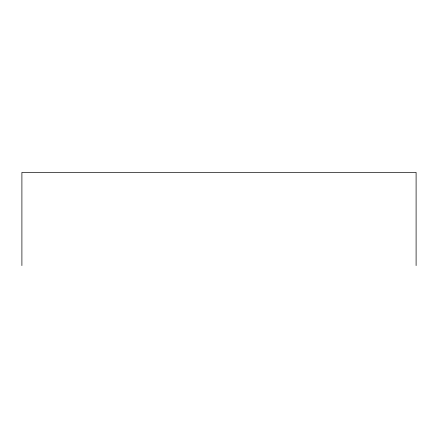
<?xml version="1.0" encoding="UTF-8"?>
<svg xmlns="http://www.w3.org/2000/svg" width="438" height="438" viewBox="0 0 438 438"><rect width="100%" height="100%" fill="white"/><g stroke="black" fill="none" stroke-linecap="round" stroke-linejoin="round"><path stroke-width="0.66" d="M416.1 265.592L416.1 172.408L21.9 172.408L21.9 265.592"/></g></svg>
